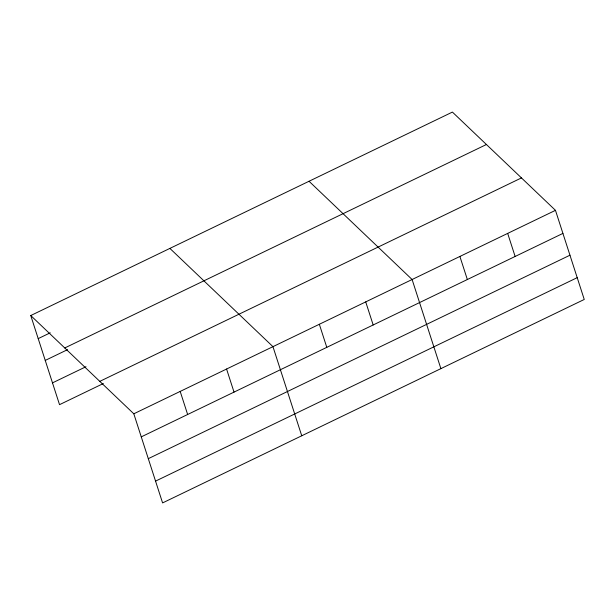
<?xml version="1.0" encoding="UTF-8"?>
<svg xmlns="http://www.w3.org/2000/svg" width="615" height="615" viewBox="0 0 615 615"><rect width="100%" height="100%" fill="white"/><g stroke="black" fill="none" stroke-linecap="round" stroke-linejoin="round"><path stroke-width="0.92" d="M30.75 315.541L452.409 112.084L555.468 210.338L584.25 299.459L162.591 502.916L133.809 413.795L30.75 315.541L59.532 404.662L103.343 383.529M38.207 338.619L50.23 332.823M64.76 347.967L486.419 144.51M45.241 360.413L67.573 349.643M52.498 382.868L85.992 366.709M99.799 381.369L521.459 177.912M133.809 413.795L555.468 210.338M141.258 436.873L562.917 233.408M148.3 458.667L569.959 255.202M155.549 481.122L577.208 277.657M309.045 181.264L412.104 279.51L440.886 368.631M169.894 248.406L272.952 346.652L301.742 435.774M507.675 233.393L515.132 256.47M459.889 256.455L467.346 279.525M365.717 301.888L373.174 324.966M319.339 324.274L326.788 347.352M226.574 369.031L234.023 392.109M180.187 391.417L187.644 414.495"/></g></svg>
